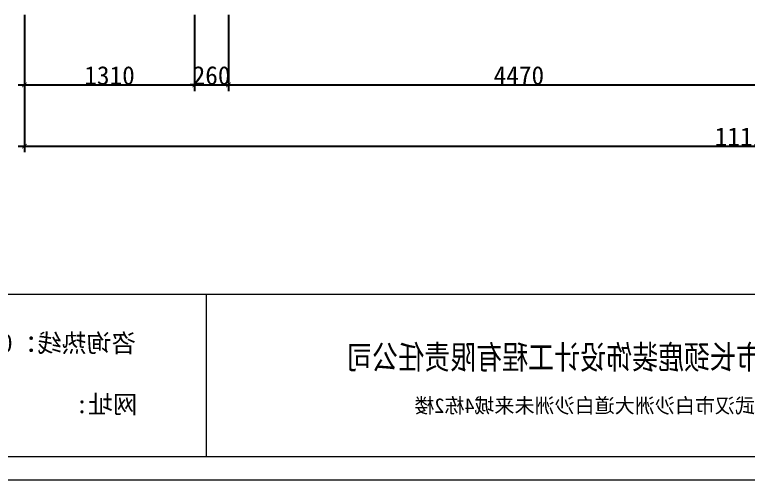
# Model space of a CAD drawing. Header units: inches. Extents: x 1174834 to 1369688, y -175882 to -108740.
# Drawn here: x 1215804 to 1221449, y -127025 to -123443 of the extents above; entities that cross this region are included whole.
import ezdxf

# ---------------------------------------------------------------- set-up
doc = ezdxf.new("R2010")
doc.units = ezdxf.units.IN
doc.header["$LTSCALE"] = 500
doc.header["$MEASUREMENT"] = 0
doc.layers.add('SH-尺寸标注', color=32, linetype='Continuous')
doc.layers.add('填充线', color=143, linetype='Continuous', lineweight=9)
doc.styles.add('QHGM-宋体', font='', dxfattribs={"width": 0.8})
doc.styles.add('宋体', font='', dxfattribs={"height": 80})
doc.styles.add('黑体', font='simhei.ttf', dxfattribs={"height": 80})
doc.styles.get('QHGM-宋体').set_extended_font_data('SimSun')
doc.styles.get('宋体').set_extended_font_data('NSimSun')
doc.dimstyles.new('D_20_2.35', dxfattribs={"dimtxt": 142.857143, "dimasz": 35.714286, "dimexe": 47.619048, "dimexo": 0, "dimgap": 0, "dimtad": 1, "dimdec": 0, "dimzin": 1, "dimdsep": 46, "dimtxsty": 'Standard', "dimblk": 'ARCHTICK', "dimcen": 0.09, "dimdle": 47.619048, "dimclrd": 252, "dimclre": 252, "dimclrt": 134, "dimadec": 0, "dimazin": 0, "dimtfac": 1, "dimtdec": 4, "dimtix": 1, "dimtmove": 2, "dimatfit": 3, "dimfxl": 1, "dimtolj": 1, "dimtzin": 0, "dimarcsym": 0})

# ---------------------------------------------------------------- blocks, each defined once
blk = doc.blocks.new('_ArchTick')
at = {"color": 0, "linetype": 'ByBlock', "const_width": 0.15}
blk.add_lwpolyline([(-0.5, -0.5), (0.5, 0.5)], dxfattribs=at)
blk = doc.blocks.new('*D410')
at = {"layer": 'Defpoints', "color": 0, "linetype": 'Continuous', "transparency": 16777216}
for p in [(1215878.7, -123443.2), (1217188.7, -123443.2), (1217188.7, -123983)]:
    blk.add_point(p, dxfattribs=at)
at = {"layer": 'SH-尺寸标注', "color": 252, "linetype": 'Continuous', "lineweight": -2, "transparency": 16777216}
for p, q in [((1215878.7, -123443.2), (1215878.7, -124030.6)), ((1217188.7, -123443.2), (1217188.7, -124030.6)), ((1215831, -123983), (1217236.3, -123983))]:
    blk.add_line(p, q, dxfattribs=at)
at = {"layer": 'SH-尺寸标注', "color": 252, "linetype": 'Continuous', "lineweight": -2, "transparency": 16777216, "xscale": 35.71428581050463, "yscale": 35.71428581050463, "zscale": 35.71428581050463, "rotation": 180}
blk.add_blockref('_ArchTick', (1215878.7, -123983), dxfattribs=at)
at = {"layer": 'SH-尺寸标注', "color": 252, "linetype": 'Continuous', "lineweight": -2, "transparency": 16777216, "xscale": 35.71428581050463, "yscale": 35.71428581050463, "zscale": 35.71428581050463}
blk.add_blockref('_ArchTick', (1217188.7, -123983), dxfattribs=at)
at = {"layer": 'SH-尺寸标注', "color": 134, "linetype": 'Continuous', "transparency": 16777216, "insert": (1216533.7, -123911.6), "char_height": 142.86, "attachment_point": 5}
blk.add_mtext('\\A1;1310', dxfattribs=at)
blk = doc.blocks.new('*D411')
at = {"layer": 'Defpoints', "color": 0, "linetype": 'Continuous', "transparency": 16777216}
for p in [(1217188.7, -123443.2), (1217448.7, -123443.2), (1217448.7, -123983)]:
    blk.add_point(p, dxfattribs=at)
at = {"layer": 'SH-尺寸标注', "color": 252, "linetype": 'Continuous', "lineweight": -2, "transparency": 16777216}
for p, q in [((1217188.7, -123443.2), (1217188.7, -124030.6)), ((1217448.7, -123443.2), (1217448.7, -124030.6)), ((1217188.7, -123983), (1217153, -123983)), ((1217188.7, -123983), (1217448.7, -123983)), ((1217448.7, -123983), (1217484.4, -123983))]:
    blk.add_line(p, q, dxfattribs=at)
at = {"layer": 'SH-尺寸标注', "color": 252, "linetype": 'Continuous', "lineweight": -2, "transparency": 16777216, "xscale": 35.71428581050463, "yscale": 35.71428581050463, "zscale": 35.71428581050463}
blk.add_blockref('_ArchTick', (1217188.7, -123983), dxfattribs=at)
at = {"layer": 'SH-尺寸标注', "color": 252, "linetype": 'Continuous', "lineweight": -2, "transparency": 16777216, "xscale": 35.71428581050463, "yscale": 35.71428581050463, "zscale": 35.71428581050463, "rotation": 180}
blk.add_blockref('_ArchTick', (1217448.7, -123983), dxfattribs=at)
at = {"layer": 'SH-尺寸标注', "color": 134, "linetype": 'Continuous', "transparency": 16777216, "insert": (1217318.7, -123911.6), "char_height": 142.86, "attachment_point": 5}
blk.add_mtext('\\A1;260', dxfattribs=at)
blk = doc.blocks.new('*D412')
at = {"layer": 'Defpoints', "color": 0, "linetype": 'Continuous', "transparency": 16777216}
for p in [(1217448.7, -123443.2), (1221918.7, -123443.2), (1221918.7, -123983)]:
    blk.add_point(p, dxfattribs=at)
at = {"layer": 'SH-尺寸标注', "color": 252, "linetype": 'Continuous', "lineweight": -2, "transparency": 16777216}
for p, q in [((1217448.7, -123443.2), (1217448.7, -124030.6)), ((1221918.7, -123443.2), (1221918.7, -124030.6)), ((1217401, -123983), (1221966.3, -123983))]:
    blk.add_line(p, q, dxfattribs=at)
at = {"layer": 'SH-尺寸标注', "color": 252, "linetype": 'Continuous', "lineweight": -2, "transparency": 16777216, "xscale": 35.71428581050463, "yscale": 35.71428581050463, "zscale": 35.71428581050463, "rotation": 180}
blk.add_blockref('_ArchTick', (1217448.7, -123983), dxfattribs=at)
at = {"layer": 'SH-尺寸标注', "color": 252, "linetype": 'Continuous', "lineweight": -2, "transparency": 16777216, "xscale": 35.71428581050463, "yscale": 35.71428581050463, "zscale": 35.71428581050463}
blk.add_blockref('_ArchTick', (1221918.7, -123983), dxfattribs=at)
at = {"layer": 'SH-尺寸标注', "color": 134, "linetype": 'Continuous', "transparency": 16777216, "insert": (1219683.7, -123911.6), "char_height": 142.86, "attachment_point": 5}
blk.add_mtext('\\A1;4470', dxfattribs=at)
blk = doc.blocks.new('*D415')
at = {"layer": 'Defpoints', "color": 0, "linetype": 'Continuous', "transparency": 16777216}
for p in [(1215878.7, -123443.2), (1226988.7, -123443.2), (1226988.7, -124454.1)]:
    blk.add_point(p, dxfattribs=at)
at = {"layer": 'SH-尺寸标注', "color": 252, "linetype": 'Continuous', "lineweight": -2, "transparency": 16777216}
for p, q in [((1215878.7, -123443.2), (1215878.7, -124501.7)), ((1226988.7, -123443.2), (1226988.7, -124501.7)), ((1215831, -124454.1), (1227036.3, -124454.1))]:
    blk.add_line(p, q, dxfattribs=at)
at = {"layer": 'SH-尺寸标注', "color": 252, "linetype": 'Continuous', "lineweight": -2, "transparency": 16777216, "xscale": 35.71428581050463, "yscale": 35.71428581050463, "zscale": 35.71428581050463, "rotation": 180}
blk.add_blockref('_ArchTick', (1215878.7, -124454.1), dxfattribs=at)
at = {"layer": 'SH-尺寸标注', "color": 252, "linetype": 'Continuous', "lineweight": -2, "transparency": 16777216, "xscale": 35.71428581050463, "yscale": 35.71428581050463, "zscale": 35.71428581050463}
blk.add_blockref('_ArchTick', (1226988.7, -124454.1), dxfattribs=at)
at = {"layer": 'SH-尺寸标注', "color": 134, "linetype": 'Continuous', "transparency": 16777216, "insert": (1221433.7, -124382.6), "char_height": 142.86, "attachment_point": 5}
blk.add_mtext('\\A1;11110', dxfattribs=at)
blk = doc.blocks.new('JNNJ')
at = {"layer": '填充线'}
for p, q in [((307292.6, -96235.5), (284611.9, -96235.5)), ((284594.3, -97373.6), (307292.6, -97373.6)), ((284431.2, -97536.7), (307455.8, -97536.7))]:
    blk.add_line(p, q, dxfattribs=at)
blk = doc.blocks.new('HHYT')
at = {"layer": '填充线'}
blk.add_line((397952.4, -113481.4), (397952.4, -114619.4), dxfattribs=at)
blk.add_blockref('JNNJ', (99286.6, -17245.8))
for s, height, style, width, p in [('咨询热线：027--88865661 ', 126.469, '宋体', 1, (398443.5, -113885.7)), ('武汉市长颈鹿装饰设计工程有限责任公司', 166.551, 'QHGM-宋体', 0.8, (393700.6, -114004.7))]:
    blk.add_text(s, height=height, dxfattribs=dict(at, style=style, width=width)).set_placement(p)
for s, height, style, p in [('地址：武汉市白沙洲大道白沙洲未来城4栋2楼', 102.809, '黑体', (393691.8, -114311.4)), ('网址: ', 126.47, '宋体', (398433.2, -114313.6))]:
    blk.add_text(s, height=height, dxfattribs=dict(at, style=style)).set_placement(p)

msp = doc.modelspace()

# ---------------------------------------------------------------- block references
at = {"xscale": -1.1, "yscale": 1.1, "zscale": 1.1}
msp.add_blockref('HHYT', (1655024.9, -764), dxfattribs=at)

# ---------------------------------------------------------------- dimensions: what is measured, and where the dimension line sits
at = {"layer": 'SH-尺寸标注', "color": 252, "linetype": 'Continuous'}
for base, p1, p2, picture, middle in [((1217188.7, -123983), (1215878.7, -123443.2), (1217188.7, -123443.2), '*D410', (1216533.7, -123911.6)), ((1217448.7, -123983), (1217188.7, -123443.2), (1217448.7, -123443.2), '*D411', (1217318.7, -123911.6)), ((1221918.7, -123983), (1217448.7, -123443.2), (1221918.7, -123443.2), '*D412', (1219683.7, -123911.6))]:
    dim = msp.add_linear_dim(base=base, p1=p1, p2=p2, dimstyle='D_20_2.35', dxfattribs=at)
    dim.commit()
    dim.dimension.update_dxf_attribs({"geometry": picture, "text_midpoint": middle})
dim = msp.add_aligned_dim(p1=(1215878.7, -123443.2), p2=(1226988.7, -123443.2), distance=-1010.9, dimstyle='D_20_2.35', dxfattribs=at)
dim.commit()
dim.dimension.update_dxf_attribs({"geometry": '*D415', "text_midpoint": (1221433.7, -124382.6)})

doc.saveas('drawing.dxf')
